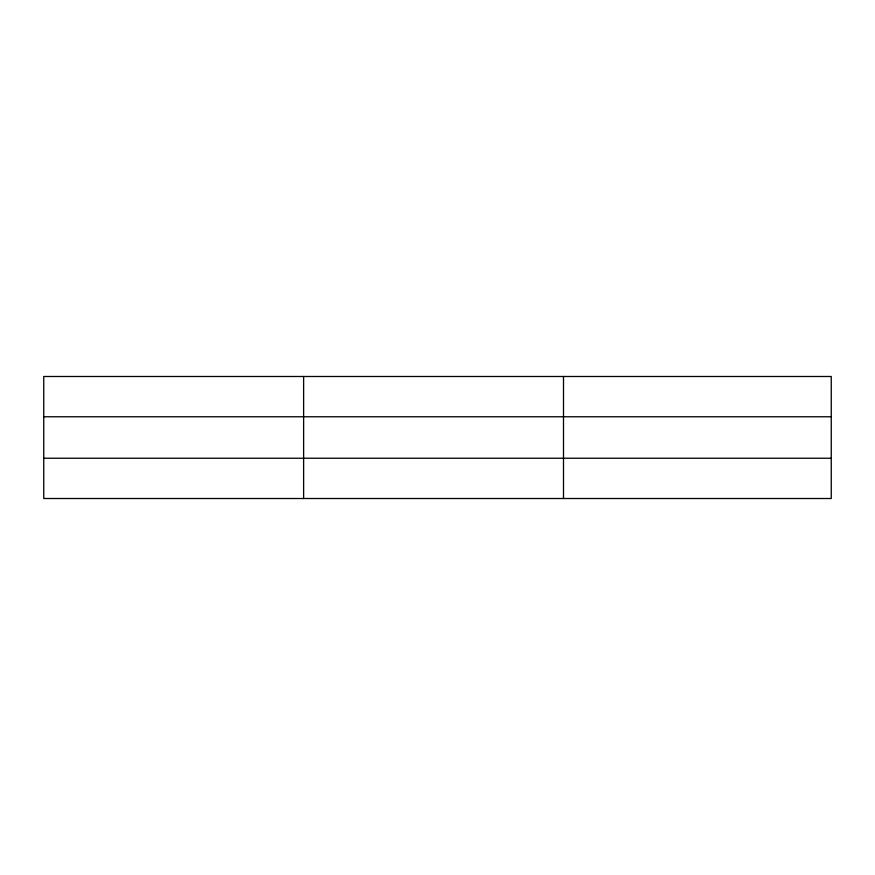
<?xml version="1.0" encoding="UTF-8"?>
<svg xmlns="http://www.w3.org/2000/svg" width="875" height="875" viewBox="0 0 875 875"><rect width="100%" height="100%" fill="white"/><g stroke="black" fill="none" stroke-linecap="round" stroke-linejoin="round"><path stroke-width="1.31" d="M303.625 498.509L303.625 376.491M563.5 498.509L563.5 376.491M831.25 416.763L831.25 376.491L43.75 376.491L43.75 498.509L831.25 498.509L831.25 416.763L43.75 416.763M43.75 458.237L831.25 458.237"/></g></svg>
